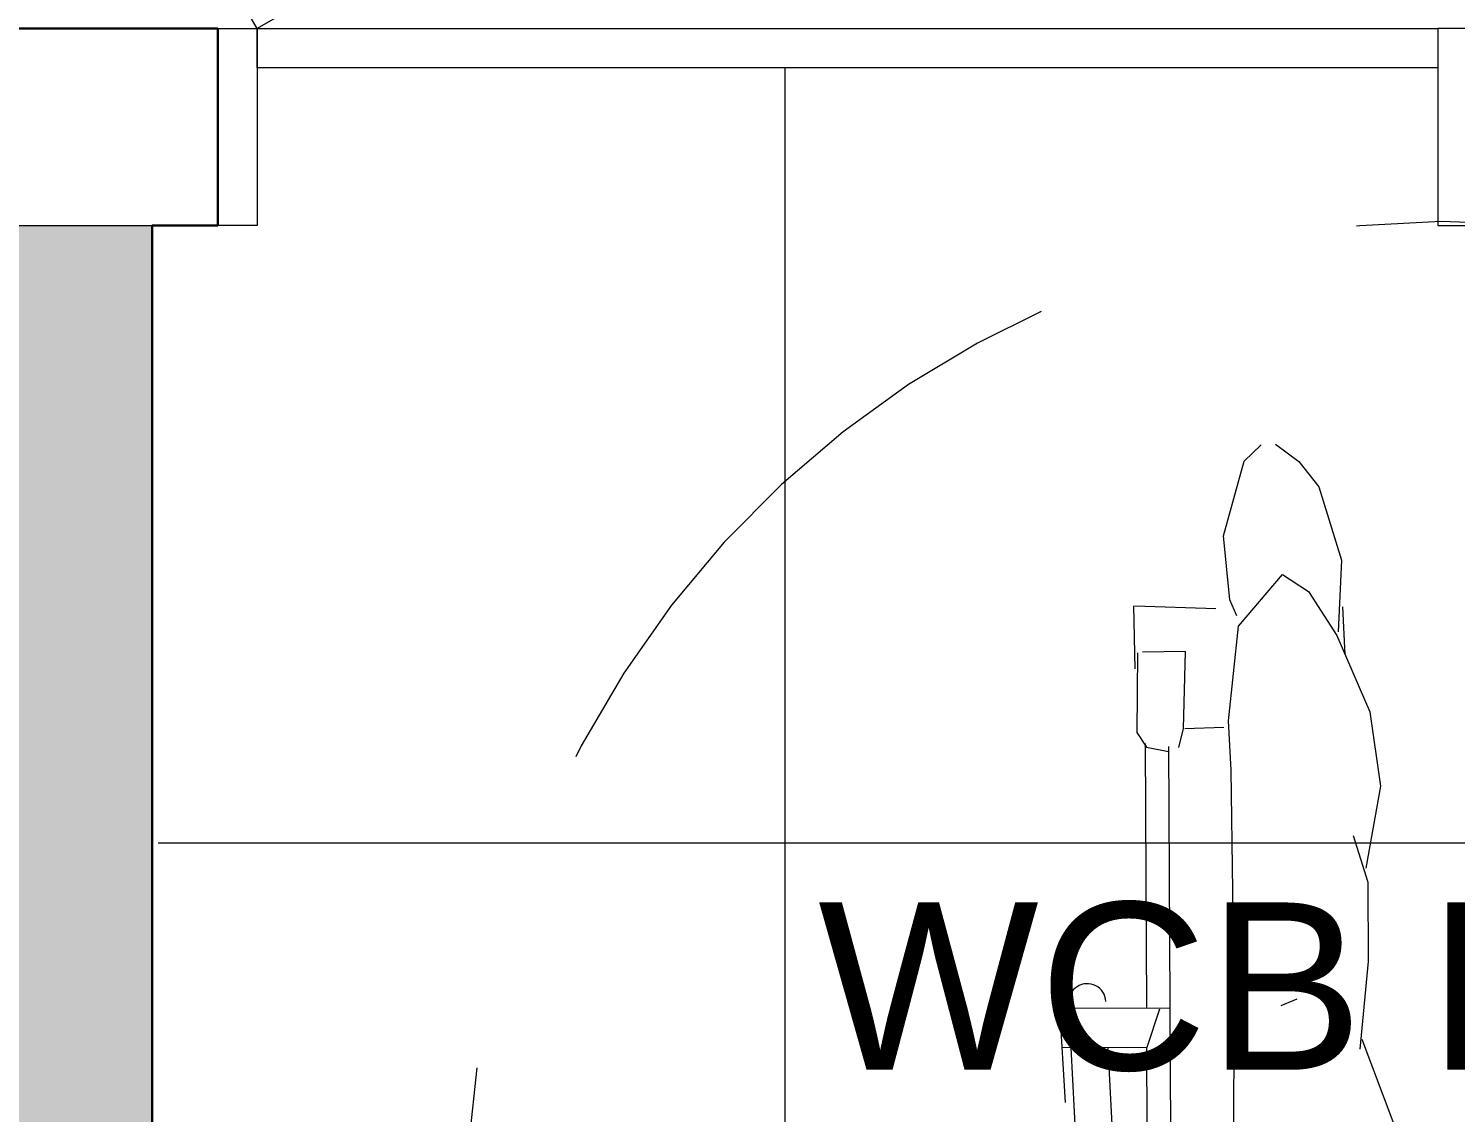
# Model space of a CAD drawing. Header units: metres. Extents: x 149 to 429, y -3 to 162.
# Drawn here: x 362.819 to 363.906, y 81.87 to 82.696 of the extents above; entities that cross this region are included whole.
import ezdxf

# ---------------------------------------------------------------- set-up
doc = ezdxf.new("R2010")
doc.units = ezdxf.units.M
doc.linetypes.add('IMPORT-Dashed _3_', pattern=[0.75, 0.5, -0.25])
doc.layers.add('1053_ARQ_BASE_MATADOURO_dwg', color=7, linetype='Continuous', lineweight=5, true_color=0x767676)
for name, color, linetype, lineweight in [('A-EQUIPAMENTOS', 7, 'Continuous', 5), ('A-ESQ-PORTAS', 7, 'Continuous', 20), ('A-PAREDE', 7, 'Continuous', 30), ('A-PROJEÇÃO', 7, 'IMPORT-Dashed _3_', 15), ('A-TEXTO1', 7, 'Continuous', 5), ('A-WALL', 7, 'Continuous', 9), ('A_lay', 7, 'Continuous', 5), ('A_PROJEÇÃO', 7, 'IMPORT-Dashed _3_', 5)]:
    doc.layers.add(name, color=color, linetype=linetype, lineweight=lineweight)
doc.styles.add('Arial_5', font='arial.ttf', dxfattribs={"height": 0.1275})

# ---------------------------------------------------------------- blocks, each defined once
blk = doc.blocks.new('1053_ARQ_BASE_MATADOURO_dwg_onw-4039622-TÉRREO 1_20 - Dependente 2')
at = {"layer": 'A-EQUIPAMENTOS', "color": 253, "true_color": 0xaaaaaa}
for p, q in [((548117.2436, 9288083.0621), (548117.2476, 9288082.981)), ((548117.276, 9288082.9809), (548117.272, 9288083.0635)), ((548117.2001, 9288083.0454), (548117.2008, 9288082.7515)), ((548117.2179, 9288082.9805), (548117.2082, 9288082.9513)), ((548117.1156, 9288082.9491), (548117.1035, 9288082.9439)), ((548117.2189, 9288082.7493), (548117.2184, 9288082.9508)), ((548117.1885, 9288082.7379), (548117.159, 9288082.737)), ((548117.2274, 9288082.6443), (548117.2266, 9288082.6924)), ((548117.0683, 9288082.6454), (548117.0664, 9288082.6819)), ((548117.2264, 9288082.6442), (548117.1647, 9288082.6465))]:
    blk.add_line(p, q, dxfattribs=at)
at = {"layer": 'A-EQUIPAMENTOS', "color": 253, "true_color": 0xaaaaaa, "flags": 128}
for points in [[(548117.2174, 9288083.3379), (548117.2182, 9288082.9807), (548117.2829, 9288082.9809)], [(548117.1242, 9288083.2426), (548117.1389, 9288083.1985), (548117.1468, 9288083.0738), (548117.1522, 9288083.0567), (548117.1512, 9288082.9535), (548117.1533, 9288082.7698), (548117.1553, 9288082.732), (548117.1474, 9288082.66), (548117.1139, 9288082.6208), (548117.094, 9288082.6336), (548117.0725, 9288082.6673), (548117.0476, 9288082.7255), (548117.0396, 9288082.7822), (548117.051, 9288082.8446)], [(548117.0542, 9288082.9749), (548117.0211, 9288083.0633), (548116.9982, 9288083.1397), (548116.9872, 9288083.1885)], [(548117.2001, 9288082.9508), (548117.2846, 9288082.9509), (548117.2806, 9288083.0225)], [(548117.0604, 9288082.8197), (548117.0495, 9288082.8553), (548117.0492, 9288082.9156), (548117.0559, 9288082.9824)], [(548117.1931, 9288082.7524), (548117.1897, 9288082.7379), (548117.188, 9288082.6793), (548117.2207, 9288082.6796)], [(548117.2246, 9288082.6801), (548117.2253, 9288082.7409), (548117.2179, 9288082.7519), (548117.2012, 9288082.7554)], [(548117.119, 9288082.5213), (548117.1013, 9288082.5347), (548117.0861, 9288082.5539), (548117.069, 9288082.6099), (548117.0716, 9288082.6644)], [(548117.1488, 9288082.6521), (548117.154, 9288082.6399), (548117.1587, 9288082.5911), (548117.143, 9288082.5343), (548117.13, 9288082.5218)]]:
    blk.add_lwpolyline(points, dxfattribs=at)
at = {"layer": 'A-EQUIPAMENTOS', "color": 253, "true_color": 0xaaaaaa}
blk.add_ellipse((548117.2635, 9288082.9463), major_axis=(0.0119, 0.0078), ratio=1, start_param=2.612402, end_param=5.753995, dxfattribs=at)
blk = doc.blocks.new('1053_ARQ_BASE_MATADOURO_dwg_arq geral tgov-4039641-TÉRREO 1_20 - Dependente 2')
at = {"layer": 'A_lay', "true_color": 0xaaaaaa}
h = blk.add_hatch(dxfattribs=at)
h.set_pattern_fill('FP_9', color=253, style=0, pattern_type=2)
h.set_pattern_definition([(90, (-0.43, 0), (-0.6125, 4e-17), []), (180, (-0.43, 0), (-8e-17, -0.6125), [])])
h.paths.add_polyline_path([(27.3024, -2.5703), (27.3024, -2.5495), (27.2717, -2.5717)])
h.paths.add_polyline_path([(27.2382, -2.5903), (27.3024, -2.5803), (27.2938, -2.5717), (27.2382, -2.5851)])
h.paths.add_polyline_path([(27.3209, -2.526), (27.215, -2.5079), (27.2382, -2.5701), (27.3153, -2.5361)])
h.paths.add_polyline_path([(27.337, -2.5079), (27.2495, -2.5079), (27.3233, -2.5233)])
h.paths.add_polyline_path([(27.3567, -2.4939), (27.3092, -2.5051), (27.337, -2.5079), (27.3515, -2.4976)])
h.paths.add_polyline_path([(28.2782, -2.5903), (28.2972, -2.5851), (28.2972, -2.2887), (28.251, -2.2801), (28.2058, -2.2402), (28.1882, -2.1907), (28.1945, -1.5621), (28.227, -1.5159), (28.2782, -1.492), (28.2972, -1.4808), (28.2972, -0.94), (28.1972, -0.9433), (28.1012, -0.9049), (28.0304, -0.8336), (27.9936, -0.7414), (27.9897, -0.6403), (27.3782, -0.6403), (27.3782, -0.5203), (26.3782, -0.5203), (26.3782, -0.6403), (26.2982, -0.6403), (26.3082, -1.7003), (26.3414, -1.7103), (26.3982, -1.7403), (26.3982, -1.7903), (26.7232, -1.797), (26.7465, -1.8274), (26.7482, -1.8961), (26.7503, -2.1786), (26.7789, -2.1862), (26.802, -2.2079), (26.8119, -2.238), (26.802, -2.2754), (26.7789, -2.2974), (26.7564, -2.3099), (26.7564, -2.4903), (27.5946, -2.4803), (27.599, -2.0992), (27.633, -2.0117), (27.6655, -1.975), (27.7507, -1.9306), (27.8467, -1.9306), (27.9318, -1.975), (27.9868, -2.0538), (27.9987, -2.1061), (27.9987, -2.481), (28.0596, -2.5086), (28.0893, -2.5438), (28.0998, -2.5903), (28.2135, -2.5903)])
h.paths.add_polyline_path([(27.2147, -2.5703), (27.2282, -2.5703), (27.2147, -2.5568)])
h.paths.add_polyline_path([(27.1076, -1.8961), (27.1074, -1.8403), (27.1076, -1.7869), (27.1352, -1.7869), (27.1352, -1.896)])
h.paths.add_polyline_path([(27.5322, -1.8942), (27.5322, -1.785), (27.5598, -1.785), (27.5598, -1.894), (27.5474, -1.8941)])
h.paths.add_polyline_path([(26.3275, -1.8903), (26.3482, -1.8903), (26.3367, -1.8153), (26.2982, -1.7803), (26.2982, -1.8903), (26.3108, -1.8903)])
h.paths.add_polyline_path([(26.3499, -1.8274), (26.3482, -1.81), (26.3416, -1.8173), (26.3482, -1.8253)])
h.paths.add_polyline_path([(26.3549, -1.8153), (26.3549, -1.8004), (26.3499, -1.8106), (26.3512, -1.8117)])
h.paths.add_polyline_path([(26.3732, -1.797), (26.3817, -1.7568), (26.3182, -1.7568), (26.3236, -1.7729), (26.3629, -1.792)])
h.paths.add_polyline_path([(26.3629, -1.805), (26.3618, -1.792), (26.3549, -1.7993)])
h.paths.add_polyline_path([(27.3479, -1.7711), (27.2751, -1.7584), (27.2485, -1.7209), (27.2485, -1.6618), (27.2918, -1.6042), (27.303, -1.5912), (27.3417, -1.5959), (27.3844, -1.634), (27.4075, -1.6726), (27.4075, -1.7404), (27.3606, -1.7693)])
h.paths.add_polyline_path([(26.3182, -1.7238), (26.3677, -1.7209), (26.3182, -1.7103)])
h.paths.add_polyline_path([(27.0092, -1.5314), (27.0452, -1.3041), (27.0513, -1.2187), (27.0622, -1.2195), (27.1111, -1.2365), (27.0722, -1.3581), (27.0622, -1.3628), (27.0497, -1.3716), (27.0104, -1.5262)])
h.paths.add_polyline_path([(27.0328, -1.6385), (26.9985, -1.5802), (27.02, -1.5262), (27.0552, -1.5273), (27.0622, -1.5937), (27.048, -1.6198), (27.042, -1.6272)])
h.paths.add_polyline_path([(27.6008, -1.3615), (27.5715, -1.3473), (27.5377, -1.3296), (27.53, -1.0347), (27.5022, -1.0036), (27.455, -0.9265), (27.4246, -0.9476), (27.3939, -1.0193), (27.3939, -0.933), (27.4144, -0.9317), (27.4151, -0.9006), (27.4474, -0.8248), (27.4688, -0.8248), (27.4843, -0.8336), (27.5035, -0.8822), (27.5092, -0.9254), (27.5562, -0.9257), (27.5544, -0.9604), (27.5244, -0.9611), (27.5334, -1.0218), (27.5547, -1.0319), (27.6108, -1.2342), (27.5574, -1.2365), (27.5556, -1.3342), (27.5865, -1.3473), (27.593, -1.2642), (27.6145, -1.2642), (27.6042, -1.361)])
h.paths.add_polyline_path([(27.0758, -1.3479), (27.1011, -1.267), (27.0717, -1.2666), (27.0755, -1.3421)])
h.paths.add_polyline_path([(27.5553, -1.2344), (27.6038, -1.2062), (27.5544, -1.0308), (27.5553, -1.2279)])
at = {"layer": 'A-ESQ-PORTAS', "color": 253, "true_color": 0xaaaaaa, "flags": 128}
for points in [[(26.3482, -0.4903), (26.3782, -0.4903), (26.3782, -0.6403), (26.3482, -0.6403)], [(27.2782, -0.5203), (26.3782, -0.5203), (26.3782, -0.4903), (27.2782, -0.4903), (27.2782, -0.5203)], [(27.3082, -0.4903), (27.2782, -0.4903), (27.2782, -0.6403), (27.3082, -0.6403)]]:
    blk.add_lwpolyline(points, dxfattribs=at)
at = {"layer": 'A-PAREDE', "color": 253, "true_color": 0xaaaaaa, "flags": 128}
blk.add_lwpolyline([(28.2982, -2.5903), (26.2982, -2.5903), (26.2982, -0.6403), (26.3482, -0.6403), (26.3482, -0.4903), (26.0982, -0.4903), (26.0982, -0.6403), (26.1482, -0.6403), (26.1482, -2.5903), (24.1982, -2.5903)], dxfattribs=at)
at = {"layer": 'A-PROJEÇÃO', "color": 253, "true_color": 0xaaaaaa}
blk.add_arc((27.2881, -1.3874), 0.75, 0, 304.2286, dxfattribs=at)
at = {"layer": 'A_PROJEÇÃO', "color": 253, "true_color": 0xaaaaaa, "flags": 128}
blk.add_lwpolyline([(27.1577, -0.0403), (26.3782, -0.4903), (26.3632, -0.4644), (27.1427, -0.0144)], close=True, dxfattribs=at)
at = {"rotation": 180.131326343532}
blk.add_blockref('1053_ARQ_BASE_MATADOURO_dwg_onw-4039622-TÉRREO 1_20 - Dependente 2', (526853.8511, 9289313.6421), dxfattribs=at)
at = {"layer": 'A-TEXTO1', "insert": (26.8058, -1.156), "char_height": 0.1275, "width": 1.226901, "attachment_point": 1, "line_spacing_factor": 0.941778, "style": 'Arial_5'}
blk.add_mtext('WCB MASC.', dxfattribs=at)
blk = doc.blocks.new('1053_ARQ_BASE_MATADOURO_dwg-3625622-TÉRREO 1_20 - Dependente 2')
blk.add_blockref('1053_ARQ_BASE_MATADOURO_dwg_arq geral tgov-4039641-TÉRREO 1_20 - Dependente 2', (130.2098, 83.186))

msp = doc.modelspace()

# ---------------------------------------------------------------- hatches: boundary and pattern name
at = {"layer": 'A-WALL', "true_color": 0xffd4aa, "transparency": 33554483}
msp.add_hatch(color=41, dxfattribs=at).paths.add_polyline_path([(362.7646, 80.5957), (362.9131, 80.601), (362.9131, 82.5457), (362.7646, 82.5457), (362.7646, 80.601)])

# ---------------------------------------------------------------- linework, layer by layer
at = {"layer": 'A-WALL', "color": 253, "true_color": 0xbbb2aa}
for p in [(362.7631, 82.5457), (362.9131, 80.5942)]:
    msp.add_line(p, (362.9131, 82.5457), dxfattribs=at)

# ---------------------------------------------------------------- block references
at = {"layer": '1053_ARQ_BASE_MATADOURO_dwg', "color": 253, "true_color": 0xaaaaaa}
msp.add_blockref('1053_ARQ_BASE_MATADOURO_dwg-3625622-TÉRREO 1_20 - Dependente 2', (206.405, 0), dxfattribs=at)

doc.saveas('drawing.dxf')
